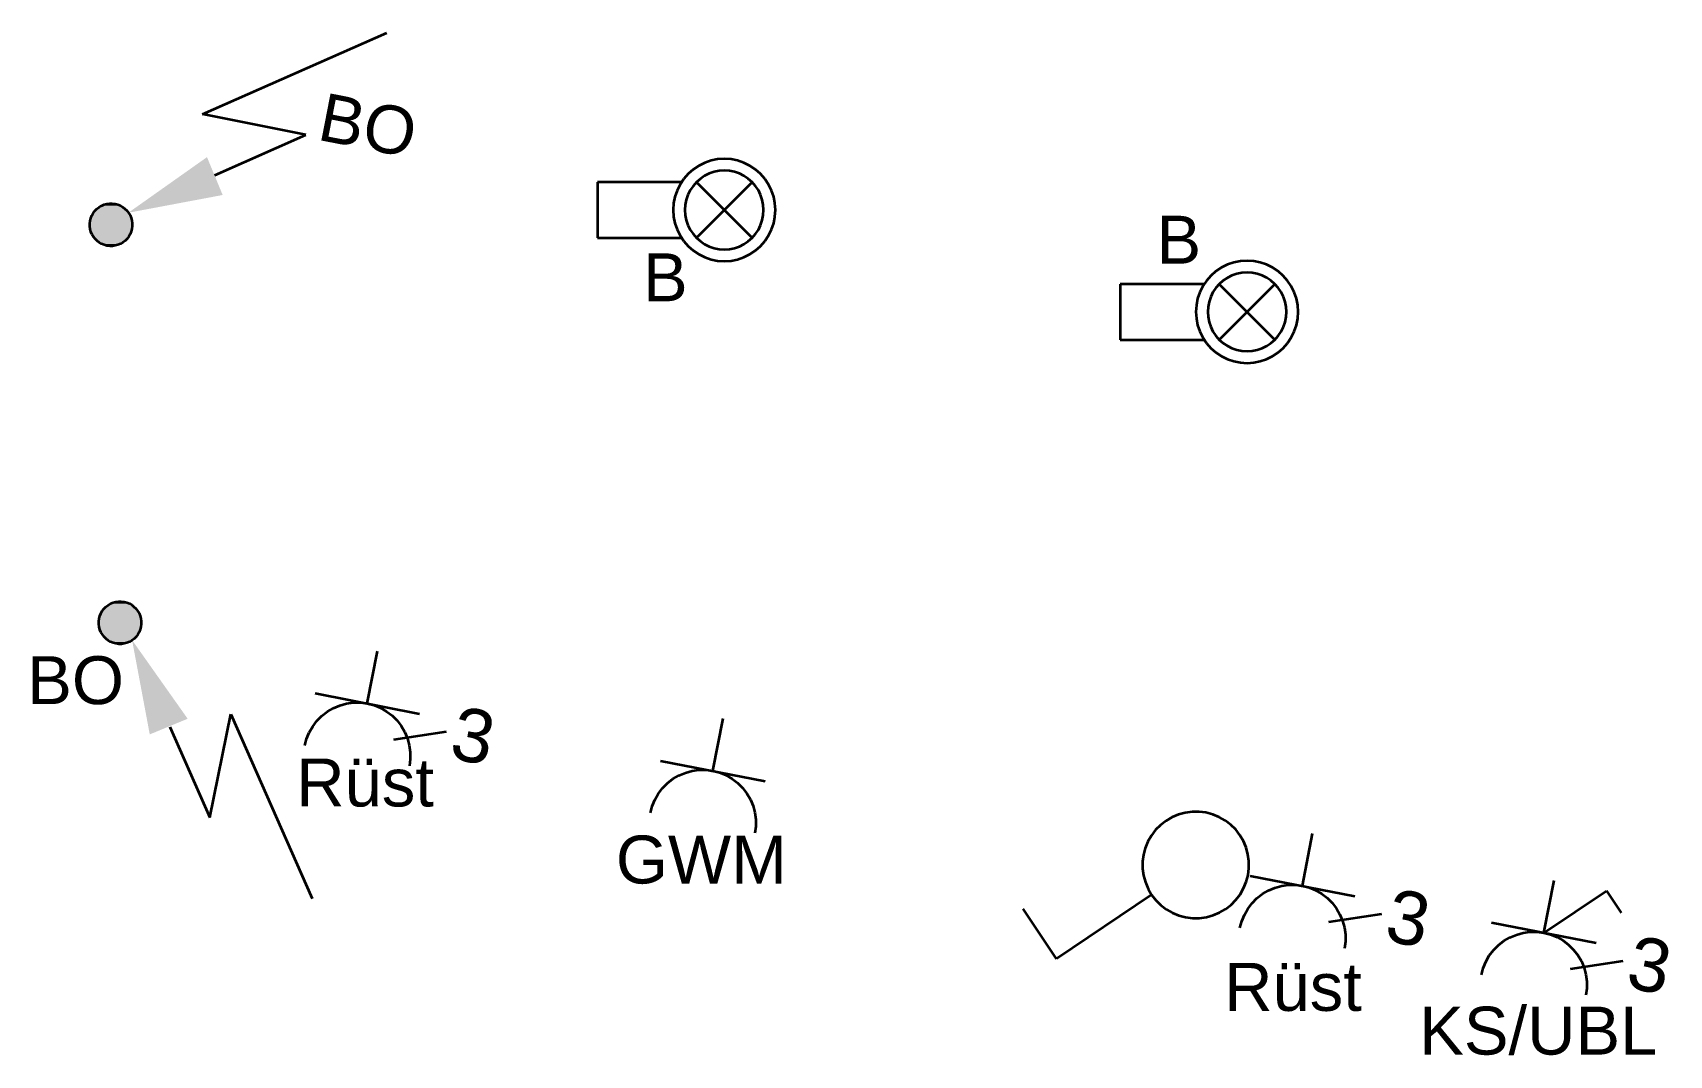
# Model space of a CAD drawing. Extents: x 800 to 1481, y 55 to 490.
# Drawn here: x 1350.82 to 1381.55, y 237 to 256.19 of the extents above; entities that cross this region are included whole.
import ezdxf

# ---------------------------------------------------------------- set-up
doc = ezdxf.new("R2010")
doc.units = 0
doc.layers.get('0').update_dxf_attribs({"lineweight": 18})
for name, color, linetype, lineweight, true_color in [('E_Kraft', 1, 'Continuous', 35, 0xff0000), ('E_Licht', 7, 'Continuous', 35, 0x0080ff), ('E_Starkstrom', 1, 'Continuous', 35, 0xff0000)]:
    doc.layers.add(name, color=color, linetype=linetype, lineweight=lineweight, true_color=true_color)
doc.styles.get("Standard").update_dxf_attribs({"font": 'arial.ttf'})

# ---------------------------------------------------------------- blocks, each defined once
blk = doc.blocks.new('Steckdose T13_ UP_ 3-fach-A0Q9B2NPAY', base_point=(1373.489, 239.005))
at = {"color": 0, "linetype": 'ByBlock', "lineweight": -2, "ltscale": 0.35}
for p, q in [((1374.662, 240.178), (1374.853, 241.159)), ((1373.68, 240.369), (1375.643, 239.987)), ((1373.808, 239.946), (1373.912, 240.026)), ((1373.912, 240.026), (1374.025, 240.091)), ((1374.025, 240.091), (1374.145, 240.142)), ((1374.145, 240.142), (1374.272, 240.176)), ((1374.272, 240.176), (1374.401, 240.194)), ((1374.401, 240.194), (1374.532, 240.194)), ((1374.532, 240.194), (1374.662, 240.178)), ((1374.662, 240.178), (1374.788, 240.145)), ((1374.788, 240.145), (1374.909, 240.095)), ((1374.909, 240.095), (1375.023, 240.03)), ((1375.023, 240.03), (1375.127, 239.951)), ((1373.572, 239.635), (1373.637, 239.749)), ((1373.637, 239.749), (1373.716, 239.853)), ((1373.716, 239.853), (1373.808, 239.946)), ((1375.127, 239.951), (1375.22, 239.859)), ((1375.22, 239.859), (1375.3, 239.755)), ((1375.3, 239.755), (1375.366, 239.642)), ((1373.489, 239.388), (1373.522, 239.514)), ((1373.522, 239.514), (1373.572, 239.635)), ((1375.159, 239.501), (1376.151, 239.653)), ((1375.366, 239.642), (1375.416, 239.521)), ((1375.416, 239.521), (1375.45, 239.395)), ((1375.45, 239.395), (1375.468, 239.266)), ((1375.469, 239.135), (1375.452, 239.005)), ((1375.468, 239.266), (1375.469, 239.135))]:
    blk.add_line(p, q, dxfattribs=at)
at = {"color": 0, "linetype": 'ByBlock', "lineweight": -2, "ltscale": 0.35, "insert": (1376.364, 240.139), "char_height": 1, "attachment_point": 1, "rotation": 348.9744}
blk.add_mtext('{\\fArial;3}', dxfattribs=at)
blk = doc.blocks.new('Bauteilbeschriftung-A0Q9B2NRAY', base_point=(1373.192, 237.831))
at = {"color": 0, "linetype": 'ByBlock', "lineweight": -2, "ltscale": 0.35, "insert": (1373.192, 238.731), "char_height": 0.9, "attachment_point": 1}
blk.add_mtext('{\\fArial;Rüst}', dxfattribs=at)
blk = doc.blocks.new('Steckdose T13_ UP_ 3-fach-A0Q9B2NTAY', base_point=(1355.931, 242.429))
at = {"color": 0, "linetype": 'ByBlock', "lineweight": -2, "ltscale": 0.35}
for p, q in [((1357.103, 243.601), (1357.295, 244.583)), ((1356.122, 243.793), (1358.085, 243.41)), ((1356.25, 243.369), (1356.353, 243.449)), ((1356.353, 243.449), (1356.466, 243.515)), ((1356.466, 243.515), (1356.587, 243.566)), ((1356.587, 243.566), (1356.713, 243.6)), ((1356.713, 243.6), (1356.843, 243.617)), ((1356.843, 243.617), (1356.974, 243.618)), ((1356.974, 243.618), (1357.103, 243.601)), ((1357.103, 243.601), (1357.23, 243.568)), ((1357.23, 243.568), (1357.351, 243.518)), ((1357.351, 243.518), (1357.465, 243.454)), ((1357.465, 243.454), (1357.569, 243.374)), ((1357.569, 243.374), (1357.661, 243.282)), ((1356.014, 243.059), (1356.079, 243.172)), ((1356.079, 243.172), (1356.158, 243.276)), ((1356.158, 243.276), (1356.25, 243.369)), ((1357.601, 242.925), (1358.592, 243.077)), ((1357.661, 243.282), (1357.741, 243.179)), ((1357.741, 243.179), (1357.807, 243.066)), ((1357.807, 243.066), (1357.858, 242.945)), ((1355.931, 242.811), (1355.964, 242.938)), ((1355.964, 242.938), (1356.014, 243.059)), ((1357.858, 242.945), (1357.892, 242.819)), ((1357.892, 242.819), (1357.91, 242.689)), ((1357.91, 242.558), (1357.894, 242.429)), ((1357.91, 242.689), (1357.91, 242.558))]:
    blk.add_line(p, q, dxfattribs=at)
at = {"color": 0, "linetype": 'ByBlock', "lineweight": -2, "ltscale": 0.35, "insert": (1358.806, 243.562), "char_height": 1, "attachment_point": 1, "rotation": 348.9744}
blk.add_mtext('{\\fArial;3}', dxfattribs=at)
blk = doc.blocks.new('Bauteilbeschriftung-A0Q9B2NVAY', base_point=(1355.769, 241.668))
at = {"color": 0, "linetype": 'ByBlock', "lineweight": -2, "ltscale": 0.35, "insert": (1355.769, 242.568), "char_height": 0.9, "attachment_point": 1}
blk.add_mtext('{\\fArial;Rüst}', dxfattribs=at)
blk = doc.blocks.new('Elektroanschluss-A0Q9B2NXAY', base_point=(1352.06, 239.941))
at = {"color": 0, "linetype": 'ByBlock', "lineweight": -2, "ltscale": 0.35}
for p, q in [((1352.067, 245.194), (1352.08, 245.245)), ((1352.08, 245.245), (1352.1, 245.293)), ((1352.1, 245.293), (1352.126, 245.338)), ((1352.126, 245.338), (1352.158, 245.38)), ((1352.158, 245.38), (1352.195, 245.417)), ((1352.195, 245.417), (1352.236, 245.449)), ((1352.236, 245.449), (1352.281, 245.476)), ((1352.281, 245.476), (1352.33, 245.496)), ((1352.33, 245.496), (1352.38, 245.51)), ((1352.38, 245.51), (1352.432, 245.517)), ((1352.432, 245.517), (1352.484, 245.517)), ((1352.484, 245.517), (1352.536, 245.51)), ((1352.536, 245.51), (1352.587, 245.497)), ((1352.587, 245.497), (1352.635, 245.477)), ((1352.635, 245.477), (1352.681, 245.451)), ((1352.681, 245.451), (1352.722, 245.419)), ((1352.722, 245.419), (1352.759, 245.382)), ((1352.759, 245.382), (1352.791, 245.341)), ((1352.791, 245.341), (1352.818, 245.296)), ((1352.818, 245.296), (1352.838, 245.248)), ((1352.838, 245.248), (1352.852, 245.197)), ((1352.06, 245.142), (1352.067, 245.194)), ((1352.061, 245.09), (1352.06, 245.142)), ((1352.068, 245.038), (1352.061, 245.09)), ((1352.081, 244.987), (1352.068, 245.038)), ((1352.102, 244.939), (1352.081, 244.987)), ((1352.128, 244.894), (1352.102, 244.939)), ((1352.819, 244.942), (1352.793, 244.897)), ((1352.839, 244.99), (1352.819, 244.942)), ((1352.852, 245.041), (1352.839, 244.99)), ((1352.852, 245.197), (1352.859, 245.145)), ((1352.859, 245.093), (1352.852, 245.041)), ((1352.859, 245.145), (1352.859, 245.093)), ((1352.16, 244.853), (1352.128, 244.894)), ((1352.197, 244.816), (1352.16, 244.853)), ((1352.239, 244.784), (1352.197, 244.816)), ((1352.284, 244.758), (1352.239, 244.784)), ((1352.333, 244.738), (1352.284, 244.758)), ((1352.383, 244.725), (1352.333, 244.738)), ((1352.435, 244.718), (1352.383, 244.725)), ((1352.487, 244.718), (1352.435, 244.718)), ((1352.539, 244.726), (1352.487, 244.718)), ((1352.59, 244.739), (1352.539, 244.726)), ((1352.638, 244.759), (1352.59, 244.739)), ((1352.683, 244.786), (1352.638, 244.759)), ((1352.725, 244.818), (1352.683, 244.786)), ((1352.761, 244.855), (1352.725, 244.818)), ((1352.793, 244.897), (1352.761, 244.855)), ((1354.146, 241.461), (1354.538, 243.398)), ((1354.538, 243.398), (1356.065, 239.941)), ((1353.393, 243.166), (1354.146, 241.461))]:
    blk.add_line(p, q, dxfattribs=at)
for points in [[(1352.849, 245.194), (1352.067, 245.194), (1352.838, 245.248)], [(1352.067, 245.194), (1352.838, 245.248), (1352.085, 245.248)], [(1352.838, 245.248), (1352.085, 245.248), (1352.815, 245.293)], [(1352.085, 245.248), (1352.815, 245.293), (1352.1, 245.293)], [(1352.815, 245.293), (1352.1, 245.293), (1352.791, 245.341)], [(1352.1, 245.293), (1352.791, 245.341), (1352.132, 245.341)], [(1352.791, 245.341), (1352.132, 245.341), (1352.757, 245.38)], [(1352.132, 245.341), (1352.757, 245.38), (1352.158, 245.38)], [(1352.757, 245.38), (1352.158, 245.38), (1352.722, 245.419)], [(1352.158, 245.38), (1352.722, 245.419), (1352.202, 245.419)], [(1352.722, 245.419), (1352.202, 245.419), (1352.677, 245.449)], [(1352.202, 245.419), (1352.677, 245.449), (1352.236, 245.449)], [(1352.677, 245.449), (1352.236, 245.449), (1352.635, 245.477)], [(1352.236, 245.449), (1352.635, 245.477), (1352.292, 245.477)], [(1352.635, 245.477), (1352.292, 245.477), (1352.579, 245.496)], [(1352.292, 245.477), (1352.579, 245.496), (1352.33, 245.496)], [(1352.579, 245.496), (1352.33, 245.496), (1352.536, 245.51)], [(1352.33, 245.496), (1352.536, 245.51), (1352.4, 245.51)], [(1352.536, 245.51), (1352.4, 245.51), (1352.432, 245.517)], [(1352.855, 245.09), (1352.061, 245.09), (1352.859, 245.145)], [(1352.061, 245.09), (1352.859, 245.145), (1352.064, 245.145)], [(1352.07, 245.041), (1352.855, 245.09), (1352.061, 245.09)], [(1352.859, 245.145), (1352.064, 245.145), (1352.849, 245.194)], [(1352.064, 245.145), (1352.849, 245.194), (1352.067, 245.194)], [(1352.852, 245.041), (1352.07, 245.041), (1352.855, 245.09)], [(1352.081, 244.987), (1352.852, 245.041), (1352.07, 245.041)], [(1352.834, 244.987), (1352.081, 244.987), (1352.852, 245.041)], [(1352.104, 244.942), (1352.834, 244.987), (1352.081, 244.987)], [(1352.819, 244.942), (1352.104, 244.942), (1352.834, 244.987)], [(1352.128, 244.894), (1352.819, 244.942), (1352.104, 244.942)], [(1352.787, 244.894), (1352.128, 244.894), (1352.819, 244.942)], [(1352.162, 244.855), (1352.787, 244.894), (1352.128, 244.894)], [(1352.761, 244.855), (1352.162, 244.855), (1352.787, 244.894)], [(1352.197, 244.816), (1352.761, 244.855), (1352.162, 244.855)], [(1352.717, 244.816), (1352.197, 244.816), (1352.761, 244.855)], [(1352.242, 244.786), (1352.717, 244.816), (1352.197, 244.816)], [(1352.683, 244.786), (1352.242, 244.786), (1352.717, 244.816)], [(1352.284, 244.758), (1352.683, 244.786), (1352.242, 244.786)], [(1352.627, 244.758), (1352.284, 244.758), (1352.683, 244.786)], [(1352.34, 244.739), (1352.627, 244.758), (1352.284, 244.758)], [(1352.59, 244.739), (1352.34, 244.739), (1352.627, 244.758)], [(1352.383, 244.725), (1352.59, 244.739), (1352.34, 244.739)], [(1352.519, 244.725), (1352.383, 244.725), (1352.59, 244.739)], [(1352.487, 244.718), (1352.519, 244.725), (1352.383, 244.725)], [(1353.73, 243.315), (1352.963, 243.315), (1352.686, 244.792)], [(1353.018, 243.021), (1353.73, 243.315), (1352.963, 243.315)]]:
    blk.add_solid(points, dxfattribs=at)
blk = doc.blocks.new('Bauteilbeschriftung-A0Q9B2NZAY', base_point=(1350.718, 243.589))
at = {"color": 0, "linetype": 'ByBlock', "lineweight": -2, "ltscale": 0.35, "insert": (1350.718, 244.489), "char_height": 0.9, "attachment_point": 1}
blk.add_mtext('{\\fArial;BO}', dxfattribs=at)
blk = doc.blocks.new('Steckdose T13_ UP-A0Q9B2O1AY', base_point=(1362.419, 241.164))
at = {"color": 0, "linetype": 'ByBlock', "lineweight": -2, "ltscale": 0.35}
for p, q in [((1363.592, 242.337), (1363.783, 243.319)), ((1362.611, 242.528), (1364.574, 242.146)), ((1362.739, 242.105), (1362.842, 242.185)), ((1362.842, 242.185), (1362.955, 242.251)), ((1362.955, 242.251), (1363.076, 242.301)), ((1363.076, 242.301), (1363.202, 242.336)), ((1363.202, 242.336), (1363.331, 242.353)), ((1363.331, 242.353), (1363.462, 242.354)), ((1363.462, 242.354), (1363.592, 242.337)), ((1363.592, 242.337), (1363.719, 242.304)), ((1363.719, 242.304), (1363.84, 242.254)), ((1363.84, 242.254), (1363.953, 242.189)), ((1363.953, 242.189), (1364.057, 242.11)), ((1362.502, 241.794), (1362.567, 241.908)), ((1362.567, 241.908), (1362.646, 242.012)), ((1362.646, 242.012), (1362.739, 242.105)), ((1364.057, 242.11), (1364.15, 242.018)), ((1364.15, 242.018), (1364.23, 241.914)), ((1364.23, 241.914), (1364.296, 241.801)), ((1362.419, 241.547), (1362.453, 241.673)), ((1362.453, 241.673), (1362.502, 241.794)), ((1364.296, 241.801), (1364.346, 241.681)), ((1364.346, 241.681), (1364.381, 241.555)), ((1364.381, 241.555), (1364.398, 241.425)), ((1364.399, 241.294), (1364.382, 241.164)), ((1364.398, 241.425), (1364.399, 241.294))]:
    blk.add_line(p, q, dxfattribs=at)
blk = doc.blocks.new('Bauteilbeschriftung-A0Q9B2O3AY', base_point=(1361.77, 240.222))
at = {"color": 0, "linetype": 'ByBlock', "lineweight": -2, "ltscale": 0.35, "insert": (1361.77, 241.122), "char_height": 0.9, "attachment_point": 1}
blk.add_mtext('{\\fArial;GWM}', dxfattribs=at)
blk = doc.blocks.new('Schalter_ Schema 0_ UP-A0Q9B3Z5AY', base_point=(1369.415, 238.809))
at = {"color": 0, "linetype": 'ByBlock', "lineweight": -2, "ltscale": 0.35}
for p, q in [((1372.46, 241.551), (1372.334, 241.516)), ((1372.59, 241.568), (1372.46, 241.551)), ((1372.72, 241.569), (1372.59, 241.568)), ((1372.85, 241.552), (1372.72, 241.569)), ((1372.977, 241.519), (1372.85, 241.552)), ((1371.904, 241.227), (1371.825, 241.123)), ((1371.997, 241.32), (1371.904, 241.227)), ((1372.1, 241.4), (1371.997, 241.32)), ((1372.213, 241.466), (1372.1, 241.4)), ((1372.334, 241.516), (1372.213, 241.466)), ((1373.098, 241.469), (1372.977, 241.519)), ((1373.211, 241.404), (1373.098, 241.469)), ((1373.315, 241.325), (1373.211, 241.404)), ((1373.408, 241.233), (1373.315, 241.325)), ((1373.488, 241.129), (1373.408, 241.233)), ((1371.76, 241.009), (1371.711, 240.888)), ((1371.825, 241.123), (1371.76, 241.009)), ((1373.554, 241.016), (1373.488, 241.129)), ((1373.604, 240.896), (1373.554, 241.016)), ((1371.677, 240.762), (1371.661, 240.632)), ((1371.661, 240.632), (1371.661, 240.501)), ((1371.711, 240.888), (1371.677, 240.762)), ((1373.639, 240.769), (1373.604, 240.896)), ((1373.656, 240.64), (1373.639, 240.769)), ((1373.657, 240.509), (1373.656, 240.64)), ((1371.661, 240.501), (1371.679, 240.372)), ((1371.679, 240.372), (1371.713, 240.245)), ((1373.607, 240.253), (1373.64, 240.379)), ((1373.64, 240.379), (1373.657, 240.509)), ((1371.83, 240.012), (1370.045, 238.809)), ((1371.713, 240.245), (1371.764, 240.125)), ((1371.764, 240.125), (1371.83, 240.012)), ((1371.83, 240.012), (1371.91, 239.908)), ((1373.413, 239.914), (1373.492, 240.018)), ((1373.492, 240.018), (1373.557, 240.132)), ((1373.557, 240.132), (1373.607, 240.253)), ((1370.045, 238.809), (1369.415, 239.745)), ((1371.91, 239.908), (1372.002, 239.816)), ((1372.002, 239.816), (1372.107, 239.737)), ((1372.107, 239.737), (1372.22, 239.672)), ((1373.105, 239.675), (1373.218, 239.741)), ((1373.218, 239.741), (1373.321, 239.821)), ((1373.321, 239.821), (1373.413, 239.914)), ((1372.22, 239.672), (1372.341, 239.622)), ((1372.341, 239.622), (1372.468, 239.589)), ((1372.468, 239.589), (1372.597, 239.572)), ((1372.597, 239.572), (1372.728, 239.573)), ((1372.728, 239.573), (1372.858, 239.591)), ((1372.858, 239.591), (1372.984, 239.625)), ((1372.984, 239.625), (1373.105, 239.675))]:
    blk.add_line(p, q, dxfattribs=at)
blk = doc.blocks.new('Steckdose T13_ UP_ 3-fach_ geschaltet-A0Q9B3ZHAY', base_point=(1378.022, 238.124))
at = {"color": 0, "linetype": 'ByBlock', "lineweight": -2, "ltscale": 0.35}
for p, q in [((1379.195, 239.297), (1379.386, 240.279)), ((1379.195, 239.297), (1380.368, 240.087)), ((1380.368, 240.087), (1380.648, 239.671)), ((1378.213, 239.488), (1380.176, 239.106)), ((1378.341, 239.065), (1378.445, 239.145)), ((1378.445, 239.145), (1378.558, 239.211)), ((1378.558, 239.211), (1378.678, 239.261)), ((1378.678, 239.261), (1378.805, 239.296)), ((1378.805, 239.296), (1378.934, 239.313)), ((1378.934, 239.313), (1379.065, 239.314)), ((1379.065, 239.314), (1379.195, 239.297)), ((1379.195, 239.297), (1379.321, 239.264)), ((1379.321, 239.264), (1379.442, 239.214)), ((1379.442, 239.214), (1379.556, 239.149)), ((1379.556, 239.149), (1379.66, 239.07)), ((1378.105, 238.754), (1378.17, 238.868)), ((1378.17, 238.868), (1378.249, 238.972)), ((1378.249, 238.972), (1378.341, 239.065)), ((1379.66, 239.07), (1379.753, 238.978)), ((1379.692, 238.62), (1380.684, 238.772)), ((1379.753, 238.978), (1379.833, 238.874)), ((1379.833, 238.874), (1379.899, 238.761)), ((1378.022, 238.507), (1378.055, 238.633)), ((1378.055, 238.633), (1378.105, 238.754)), ((1379.899, 238.761), (1379.949, 238.641)), ((1379.949, 238.641), (1379.983, 238.514)), ((1379.983, 238.514), (1380.001, 238.385)), ((1380.002, 238.254), (1379.985, 238.124)), ((1380.001, 238.385), (1380.002, 238.254))]:
    blk.add_line(p, q, dxfattribs=at)
at = {"color": 0, "linetype": 'ByBlock', "lineweight": -2, "ltscale": 0.35, "insert": (1380.897, 239.258), "char_height": 1, "attachment_point": 1, "rotation": 348.9744}
blk.add_mtext('{\\fArial;3}', dxfattribs=at)
blk = doc.blocks.new('Bauteilbeschriftung-A0Q9B3ZJAY', base_point=(1376.854, 237.01))
at = {"color": 0, "linetype": 'ByBlock', "lineweight": -2, "ltscale": 0.35, "insert": (1376.854, 237.91), "char_height": 0.9, "attachment_point": 1}
blk.add_mtext('{\\fArial;KS/UBL}', dxfattribs=at)
blk = doc.blocks.new('LED-Deckenleuchte mit Trafotunnel-A0Q9B44ZAY', base_point=(1371.242, 249.993))
at = {"color": 0, "linetype": 'ByBlock', "lineweight": -2, "ltscale": 0.35}
for p, q in [((1373.037, 251.715), (1372.943, 251.632)), ((1373.142, 251.785), (1373.037, 251.715)), ((1373.254, 251.84), (1373.142, 251.785)), ((1373.373, 251.881), (1373.254, 251.84)), ((1373.496, 251.905), (1373.373, 251.881)), ((1373.525, 251.685), (1373.431, 251.666)), ((1373.622, 251.913), (1373.496, 251.905)), ((1373.622, 251.692), (1373.525, 251.685)), ((1373.747, 251.905), (1373.622, 251.913)), ((1373.718, 251.685), (1373.622, 251.692)), ((1373.813, 251.666), (1373.718, 251.685)), ((1373.87, 251.881), (1373.747, 251.905)), ((1373.989, 251.84), (1373.87, 251.881)), ((1374.102, 251.785), (1373.989, 251.84)), ((1374.206, 251.715), (1374.102, 251.785)), ((1374.301, 251.632), (1374.206, 251.715)), ((1372.816, 251.475), (1371.242, 251.475)), ((1371.242, 251.475), (1371.242, 250.431)), ((1372.79, 251.433), (1372.735, 251.321)), ((1372.86, 251.538), (1372.79, 251.433)), ((1372.943, 251.632), (1372.86, 251.538)), ((1373.036, 251.403), (1372.982, 251.322)), ((1373.099, 251.475), (1373.036, 251.403)), ((1373.172, 251.539), (1373.099, 251.475)), ((1373.099, 251.475), (1374.144, 250.431)), ((1373.099, 250.431), (1374.144, 251.475)), ((1373.252, 251.593), (1373.172, 251.539)), ((1373.339, 251.635), (1373.252, 251.593)), ((1373.431, 251.666), (1373.339, 251.635)), ((1373.904, 251.635), (1373.813, 251.666)), ((1373.991, 251.593), (1373.904, 251.635)), ((1374.071, 251.539), (1373.991, 251.593)), ((1374.144, 251.475), (1374.071, 251.539)), ((1374.208, 251.403), (1374.144, 251.475)), ((1374.261, 251.322), (1374.208, 251.403)), ((1374.384, 251.538), (1374.301, 251.632)), ((1374.453, 251.433), (1374.384, 251.538)), ((1374.509, 251.321), (1374.453, 251.433)), ((1372.67, 251.078), (1372.661, 250.953)), ((1372.694, 251.202), (1372.67, 251.078)), ((1372.735, 251.321), (1372.694, 251.202)), ((1372.908, 251.144), (1372.889, 251.049)), ((1372.939, 251.236), (1372.908, 251.144)), ((1372.982, 251.322), (1372.939, 251.236)), ((1374.304, 251.236), (1374.261, 251.322)), ((1374.335, 251.144), (1374.304, 251.236)), ((1374.354, 251.049), (1374.335, 251.144)), ((1374.549, 251.202), (1374.509, 251.321)), ((1374.574, 251.078), (1374.549, 251.202)), ((1374.582, 250.953), (1374.574, 251.078)), ((1372.661, 250.953), (1372.67, 250.828)), ((1372.67, 250.828), (1372.694, 250.705)), ((1372.889, 251.049), (1372.883, 250.953)), ((1372.883, 250.953), (1372.889, 250.857)), ((1372.889, 250.857), (1372.908, 250.762)), ((1372.908, 250.762), (1372.939, 250.67)), ((1374.304, 250.67), (1374.335, 250.762)), ((1374.335, 250.762), (1374.354, 250.857)), ((1374.36, 250.953), (1374.354, 251.049)), ((1374.354, 250.857), (1374.36, 250.953)), ((1374.549, 250.705), (1374.574, 250.828)), ((1374.574, 250.828), (1374.582, 250.953)), ((1372.694, 250.705), (1372.735, 250.586)), ((1372.735, 250.586), (1372.79, 250.473)), ((1372.79, 250.473), (1372.86, 250.368)), ((1372.939, 250.67), (1372.982, 250.584)), ((1372.982, 250.584), (1373.036, 250.503)), ((1373.036, 250.503), (1373.099, 250.431)), ((1374.144, 250.431), (1374.208, 250.503)), ((1374.208, 250.503), (1374.261, 250.584)), ((1374.261, 250.584), (1374.304, 250.67)), ((1374.384, 250.368), (1374.453, 250.473)), ((1374.453, 250.473), (1374.509, 250.586)), ((1374.509, 250.586), (1374.549, 250.705)), ((1371.242, 250.431), (1372.816, 250.431)), ((1372.86, 250.368), (1372.943, 250.274)), ((1372.943, 250.274), (1373.037, 250.191)), ((1373.037, 250.191), (1373.142, 250.121)), ((1373.099, 250.431), (1373.172, 250.367)), ((1373.172, 250.367), (1373.252, 250.313)), ((1373.252, 250.313), (1373.339, 250.271)), ((1373.339, 250.271), (1373.431, 250.24)), ((1373.431, 250.24), (1373.525, 250.221)), ((1373.525, 250.221), (1373.622, 250.214)), ((1373.622, 250.214), (1373.718, 250.221)), ((1373.718, 250.221), (1373.813, 250.24)), ((1373.813, 250.24), (1373.904, 250.271)), ((1373.904, 250.271), (1373.991, 250.313)), ((1373.991, 250.313), (1374.071, 250.367)), ((1374.071, 250.367), (1374.144, 250.431)), ((1374.102, 250.121), (1374.206, 250.191)), ((1374.206, 250.191), (1374.301, 250.274)), ((1374.301, 250.274), (1374.384, 250.368)), ((1373.142, 250.121), (1373.254, 250.066)), ((1373.254, 250.066), (1373.373, 250.026)), ((1373.373, 250.026), (1373.496, 250.001)), ((1373.496, 250.001), (1373.622, 249.993)), ((1373.622, 249.993), (1373.747, 250.001)), ((1373.747, 250.001), (1373.87, 250.026)), ((1373.87, 250.026), (1373.989, 250.066)), ((1373.989, 250.066), (1374.102, 250.121))]:
    blk.add_line(p, q, dxfattribs=at)
blk = doc.blocks.new('Bauteilbeschriftung-A0Q9B451AY', base_point=(1371.922, 251.858))
at = {"color": 0, "linetype": 'ByBlock', "lineweight": -2, "ltscale": 0.35, "insert": (1371.922, 252.758), "char_height": 0.9, "attachment_point": 1}
blk.add_mtext('{\\fArial;B}', dxfattribs=at)
blk = doc.blocks.new('LED-Deckenleuchte mit Trafotunnel-A0Q9B45JAY', base_point=(1361.427, 251.905))
at = {"color": 0, "linetype": 'ByBlock', "lineweight": -2, "ltscale": 0.35}
for p, q in [((1363.806, 253.826), (1363.681, 253.818)), ((1363.932, 253.818), (1363.806, 253.826)), ((1363.127, 253.545), (1363.044, 253.45)), ((1363.222, 253.627), (1363.127, 253.545)), ((1363.326, 253.697), (1363.222, 253.627)), ((1363.439, 253.753), (1363.326, 253.697)), ((1363.524, 253.548), (1363.437, 253.505)), ((1363.558, 253.793), (1363.439, 253.753)), ((1363.615, 253.579), (1363.524, 253.548)), ((1363.681, 253.818), (1363.558, 253.793)), ((1363.71, 253.598), (1363.615, 253.579)), ((1363.806, 253.604), (1363.71, 253.598)), ((1363.903, 253.598), (1363.806, 253.604)), ((1363.997, 253.579), (1363.903, 253.598)), ((1364.055, 253.793), (1363.932, 253.818)), ((1364.089, 253.548), (1363.997, 253.579)), ((1364.174, 253.753), (1364.055, 253.793)), ((1364.176, 253.505), (1364.089, 253.548)), ((1364.286, 253.697), (1364.174, 253.753)), ((1364.391, 253.627), (1364.286, 253.697)), ((1364.485, 253.545), (1364.391, 253.627)), ((1364.568, 253.45), (1364.485, 253.545)), ((1363, 253.388), (1361.426, 253.388)), ((1361.426, 253.388), (1361.426, 252.343)), ((1362.919, 253.233), (1362.879, 253.114)), ((1362.975, 253.346), (1362.919, 253.233)), ((1363.044, 253.45), (1362.975, 253.346)), ((1363.167, 253.235), (1363.124, 253.148)), ((1363.22, 253.315), (1363.167, 253.235)), ((1363.284, 253.388), (1363.22, 253.315)), ((1363.357, 253.451), (1363.284, 253.388)), ((1363.284, 253.388), (1364.329, 252.343)), ((1363.284, 252.343), (1364.329, 253.388)), ((1363.437, 253.505), (1363.357, 253.451)), ((1364.256, 253.451), (1364.176, 253.505)), ((1364.329, 253.388), (1364.256, 253.451)), ((1364.392, 253.315), (1364.329, 253.388)), ((1364.446, 253.235), (1364.392, 253.315)), ((1364.489, 253.148), (1364.446, 253.235)), ((1364.638, 253.346), (1364.568, 253.45)), ((1364.693, 253.233), (1364.638, 253.346)), ((1364.734, 253.114), (1364.693, 253.233)), ((1362.854, 252.991), (1362.846, 252.866)), ((1362.879, 253.114), (1362.854, 252.991)), ((1363.074, 252.962), (1363.068, 252.866)), ((1363.093, 253.057), (1363.074, 252.962)), ((1363.124, 253.148), (1363.093, 253.057)), ((1364.52, 253.057), (1364.489, 253.148)), ((1364.539, 252.962), (1364.52, 253.057)), ((1364.545, 252.866), (1364.539, 252.962)), ((1364.758, 252.991), (1364.734, 253.114)), ((1364.767, 252.866), (1364.758, 252.991)), ((1362.846, 252.866), (1362.854, 252.74)), ((1362.854, 252.74), (1362.879, 252.617)), ((1362.879, 252.617), (1362.919, 252.498)), ((1363.068, 252.866), (1363.074, 252.769)), ((1363.074, 252.769), (1363.093, 252.674)), ((1363.093, 252.674), (1363.124, 252.583)), ((1364.489, 252.583), (1364.52, 252.674)), ((1364.52, 252.674), (1364.539, 252.769)), ((1364.539, 252.769), (1364.545, 252.866)), ((1364.693, 252.498), (1364.734, 252.617)), ((1364.734, 252.617), (1364.758, 252.74)), ((1364.758, 252.74), (1364.767, 252.866)), ((1361.426, 252.343), (1363, 252.343)), ((1362.919, 252.498), (1362.975, 252.385)), ((1362.975, 252.385), (1363.044, 252.281)), ((1363.124, 252.583), (1363.167, 252.496)), ((1363.167, 252.496), (1363.22, 252.416)), ((1363.22, 252.416), (1363.284, 252.343)), ((1363.284, 252.343), (1363.357, 252.28)), ((1364.256, 252.28), (1364.329, 252.343)), ((1364.329, 252.343), (1364.392, 252.416)), ((1364.392, 252.416), (1364.446, 252.496)), ((1364.446, 252.496), (1364.489, 252.583)), ((1364.568, 252.281), (1364.638, 252.385)), ((1364.638, 252.385), (1364.693, 252.498)), ((1363.044, 252.281), (1363.127, 252.187)), ((1363.127, 252.187), (1363.222, 252.104)), ((1363.222, 252.104), (1363.326, 252.034)), ((1363.326, 252.034), (1363.439, 251.978)), ((1363.357, 252.28), (1363.437, 252.226)), ((1363.437, 252.226), (1363.524, 252.183)), ((1363.439, 251.978), (1363.558, 251.938)), ((1363.524, 252.183), (1363.615, 252.152)), ((1363.615, 252.152), (1363.71, 252.133)), ((1363.71, 252.133), (1363.806, 252.127)), ((1363.806, 252.127), (1363.903, 252.133)), ((1363.903, 252.133), (1363.997, 252.152)), ((1363.997, 252.152), (1364.089, 252.183)), ((1364.055, 251.938), (1364.174, 251.978)), ((1364.089, 252.183), (1364.176, 252.226)), ((1364.174, 251.978), (1364.286, 252.034)), ((1364.176, 252.226), (1364.256, 252.28)), ((1364.286, 252.034), (1364.391, 252.104)), ((1364.391, 252.104), (1364.485, 252.187)), ((1364.485, 252.187), (1364.568, 252.281)), ((1363.558, 251.938), (1363.681, 251.913)), ((1363.681, 251.913), (1363.806, 251.905)), ((1363.806, 251.905), (1363.932, 251.913)), ((1363.932, 251.913), (1364.055, 251.938))]:
    blk.add_line(p, q, dxfattribs=at)
blk = doc.blocks.new('Bauteilbeschriftung-A0Q9B45LAY', base_point=(1362.281, 251.152))
at = {"color": 0, "linetype": 'ByBlock', "lineweight": -2, "ltscale": 0.35, "insert": (1362.281, 252.052), "char_height": 0.9, "attachment_point": 1}
blk.add_mtext('{\\fArial;B}', dxfattribs=at)
blk = doc.blocks.new('Elektroanschluss-A0Q9B45NAY', base_point=(1351.891, 252.189))
at = {"color": 0, "linetype": 'ByBlock', "lineweight": -2, "ltscale": 0.35}
for p, q in [((1354.01, 254.666), (1357.468, 256.193)), ((1355.948, 254.275), (1354.01, 254.666)), ((1354.242, 253.521), (1355.948, 254.275)), ((1352.026, 252.888), (1352.067, 252.92)), ((1352.067, 252.92), (1352.112, 252.946)), ((1352.112, 252.946), (1352.161, 252.966)), ((1352.161, 252.966), (1352.211, 252.98)), ((1352.211, 252.98), (1352.263, 252.987)), ((1352.263, 252.987), (1352.315, 252.987)), ((1352.315, 252.987), (1352.367, 252.98)), ((1352.367, 252.98), (1352.418, 252.967)), ((1352.418, 252.967), (1352.466, 252.947)), ((1352.466, 252.947), (1352.512, 252.921)), ((1352.512, 252.921), (1352.553, 252.89)), ((1351.891, 252.612), (1351.898, 252.664)), ((1351.892, 252.56), (1351.891, 252.612)), ((1351.898, 252.664), (1351.911, 252.715)), ((1351.911, 252.715), (1351.931, 252.763)), ((1351.931, 252.763), (1351.957, 252.809)), ((1351.957, 252.809), (1351.989, 252.85)), ((1351.989, 252.85), (1352.026, 252.888)), ((1352.553, 252.89), (1352.59, 252.853)), ((1352.59, 252.853), (1352.622, 252.811)), ((1352.622, 252.811), (1352.649, 252.766)), ((1352.649, 252.766), (1352.669, 252.718)), ((1352.669, 252.718), (1352.683, 252.667)), ((1352.683, 252.667), (1352.69, 252.616)), ((1352.69, 252.616), (1352.69, 252.563)), ((1351.899, 252.508), (1351.892, 252.56)), ((1351.912, 252.458), (1351.899, 252.508)), ((1351.933, 252.41), (1351.912, 252.458)), ((1351.959, 252.364), (1351.933, 252.41)), ((1351.991, 252.323), (1351.959, 252.364)), ((1352.028, 252.286), (1351.991, 252.323)), ((1352.07, 252.254), (1352.028, 252.286)), ((1352.556, 252.288), (1352.514, 252.256)), ((1352.592, 252.325), (1352.556, 252.288)), ((1352.624, 252.367), (1352.592, 252.325)), ((1352.65, 252.412), (1352.624, 252.367)), ((1352.67, 252.461), (1352.65, 252.412)), ((1352.683, 252.511), (1352.67, 252.461)), ((1352.69, 252.563), (1352.683, 252.511)), ((1352.115, 252.228), (1352.07, 252.254)), ((1352.164, 252.209), (1352.115, 252.228)), ((1352.214, 252.195), (1352.164, 252.209)), ((1352.266, 252.189), (1352.214, 252.195)), ((1352.318, 252.189), (1352.266, 252.189)), ((1352.37, 252.196), (1352.318, 252.189)), ((1352.421, 252.21), (1352.37, 252.196)), ((1352.469, 252.23), (1352.421, 252.21)), ((1352.514, 252.256), (1352.469, 252.23))]:
    blk.add_line(p, q, dxfattribs=at)
for points in [[(1354.387, 253.147), (1353.087, 253.147), (1354.093, 253.858)], [(1352.553, 252.89), (1352.033, 252.89), (1352.508, 252.92)], [(1352.033, 252.89), (1352.508, 252.92), (1352.067, 252.92)], [(1352.508, 252.92), (1352.067, 252.92), (1352.466, 252.947)], [(1352.067, 252.92), (1352.466, 252.947), (1352.123, 252.947)], [(1352.466, 252.947), (1352.123, 252.947), (1352.41, 252.966)], [(1352.123, 252.947), (1352.41, 252.966), (1352.161, 252.966)], [(1352.41, 252.966), (1352.161, 252.966), (1352.367, 252.98)], [(1352.161, 252.966), (1352.367, 252.98), (1352.231, 252.98)], [(1352.367, 252.98), (1352.231, 252.98), (1352.263, 252.987)], [(1352.616, 252.814), (1354.387, 253.147), (1353.087, 253.147)], [(1352.686, 252.56), (1351.892, 252.56), (1352.69, 252.616)], [(1351.892, 252.56), (1352.69, 252.616), (1351.895, 252.616)], [(1352.69, 252.616), (1351.895, 252.616), (1352.68, 252.664)], [(1351.895, 252.616), (1352.68, 252.664), (1351.898, 252.664)], [(1352.68, 252.664), (1351.898, 252.664), (1352.669, 252.718)], [(1351.898, 252.664), (1352.669, 252.718), (1351.916, 252.718)], [(1352.669, 252.718), (1351.916, 252.718), (1352.646, 252.763)], [(1351.916, 252.718), (1352.646, 252.763), (1351.931, 252.763)], [(1352.646, 252.763), (1351.931, 252.763), (1352.622, 252.811)], [(1351.931, 252.763), (1352.622, 252.811), (1351.963, 252.811)], [(1352.622, 252.811), (1351.963, 252.811), (1352.588, 252.85)], [(1351.963, 252.811), (1352.588, 252.85), (1351.989, 252.85)], [(1352.588, 252.85), (1351.989, 252.85), (1352.553, 252.89)], [(1351.989, 252.85), (1352.553, 252.89), (1352.033, 252.89)], [(1351.901, 252.511), (1352.686, 252.56), (1351.892, 252.56)], [(1352.683, 252.511), (1351.901, 252.511), (1352.686, 252.56)], [(1351.912, 252.458), (1352.683, 252.511), (1351.901, 252.511)], [(1352.665, 252.458), (1351.912, 252.458), (1352.683, 252.511)], [(1351.935, 252.412), (1352.665, 252.458), (1351.912, 252.458)], [(1352.65, 252.412), (1351.935, 252.412), (1352.665, 252.458)], [(1351.959, 252.364), (1352.65, 252.412), (1351.935, 252.412)], [(1352.618, 252.364), (1351.959, 252.364), (1352.65, 252.412)], [(1351.993, 252.325), (1352.618, 252.364), (1351.959, 252.364)], [(1352.592, 252.325), (1351.993, 252.325), (1352.618, 252.364)], [(1352.028, 252.286), (1352.592, 252.325), (1351.993, 252.325)], [(1352.548, 252.286), (1352.028, 252.286), (1352.592, 252.325)], [(1352.073, 252.256), (1352.548, 252.286), (1352.028, 252.286)], [(1352.514, 252.256), (1352.073, 252.256), (1352.548, 252.286)], [(1352.115, 252.228), (1352.514, 252.256), (1352.073, 252.256)], [(1352.458, 252.228), (1352.115, 252.228), (1352.514, 252.256)], [(1352.171, 252.21), (1352.458, 252.228), (1352.115, 252.228)], [(1352.421, 252.21), (1352.171, 252.21), (1352.458, 252.228)], [(1352.214, 252.195), (1352.421, 252.21), (1352.171, 252.21)], [(1352.35, 252.195), (1352.214, 252.195), (1352.421, 252.21)], [(1352.318, 252.189), (1352.35, 252.195), (1352.214, 252.195)]]:
    blk.add_solid(points, dxfattribs=at)
blk = doc.blocks.new('Bauteilbeschriftung-A0Q9B45PAY', base_point=(1356.139, 253.871))
at = {"color": 0, "linetype": 'ByBlock', "lineweight": -2, "ltscale": 0.35, "insert": (1356.311, 255.073), "char_height": 0.9, "attachment_point": 1, "rotation": 348.9744}
blk.add_mtext('{\\fArial;BO}', dxfattribs=at)

msp = doc.modelspace()

# ---------------------------------------------------------------- block references
at = {"layer": 'E_Kraft', "ltscale": 0.35}
for name, p in [('Steckdose T13_ UP_ 3-fach-A0Q9B2NTAY', (1355.931, 242.429)), ('Steckdose T13_ UP-A0Q9B2O1AY', (1362.419, 241.164)), ('Bauteilbeschriftung-A0Q9B2NVAY', (1355.769, 241.668)), ('Schalter_ Schema 0_ UP-A0Q9B3Z5AY', (1369.415, 238.809)), ('Bauteilbeschriftung-A0Q9B2O3AY', (1361.77, 240.222)), ('Steckdose T13_ UP_ 3-fach-A0Q9B2NPAY', (1373.489, 239.005)), ('Steckdose T13_ UP_ 3-fach_ geschaltet-A0Q9B3ZHAY', (1378.022, 238.124)), ('Bauteilbeschriftung-A0Q9B2NRAY', (1373.192, 237.831)), ('Bauteilbeschriftung-A0Q9B3ZJAY', (1376.854, 237.01))]:
    msp.add_blockref(name, p, dxfattribs=at)
at = {"layer": 'E_Licht', "ltscale": 0.35}
for name, p in [('LED-Deckenleuchte mit Trafotunnel-A0Q9B45JAY', (1361.427, 251.905)), ('Bauteilbeschriftung-A0Q9B451AY', (1371.922, 251.858)), ('Bauteilbeschriftung-A0Q9B45LAY', (1362.281, 251.152)), ('LED-Deckenleuchte mit Trafotunnel-A0Q9B44ZAY', (1371.242, 249.993))]:
    msp.add_blockref(name, p, dxfattribs=at)
at = {"layer": 'E_Starkstrom', "ltscale": 0.35}
for name, p in [('Elektroanschluss-A0Q9B45NAY', (1351.891, 252.189)), ('Bauteilbeschriftung-A0Q9B45PAY', (1356.139, 253.871)), ('Elektroanschluss-A0Q9B2NXAY', (1352.06, 239.941)), ('Bauteilbeschriftung-A0Q9B2NZAY', (1350.718, 243.589))]:
    msp.add_blockref(name, p, dxfattribs=at)

doc.saveas('drawing.dxf')
